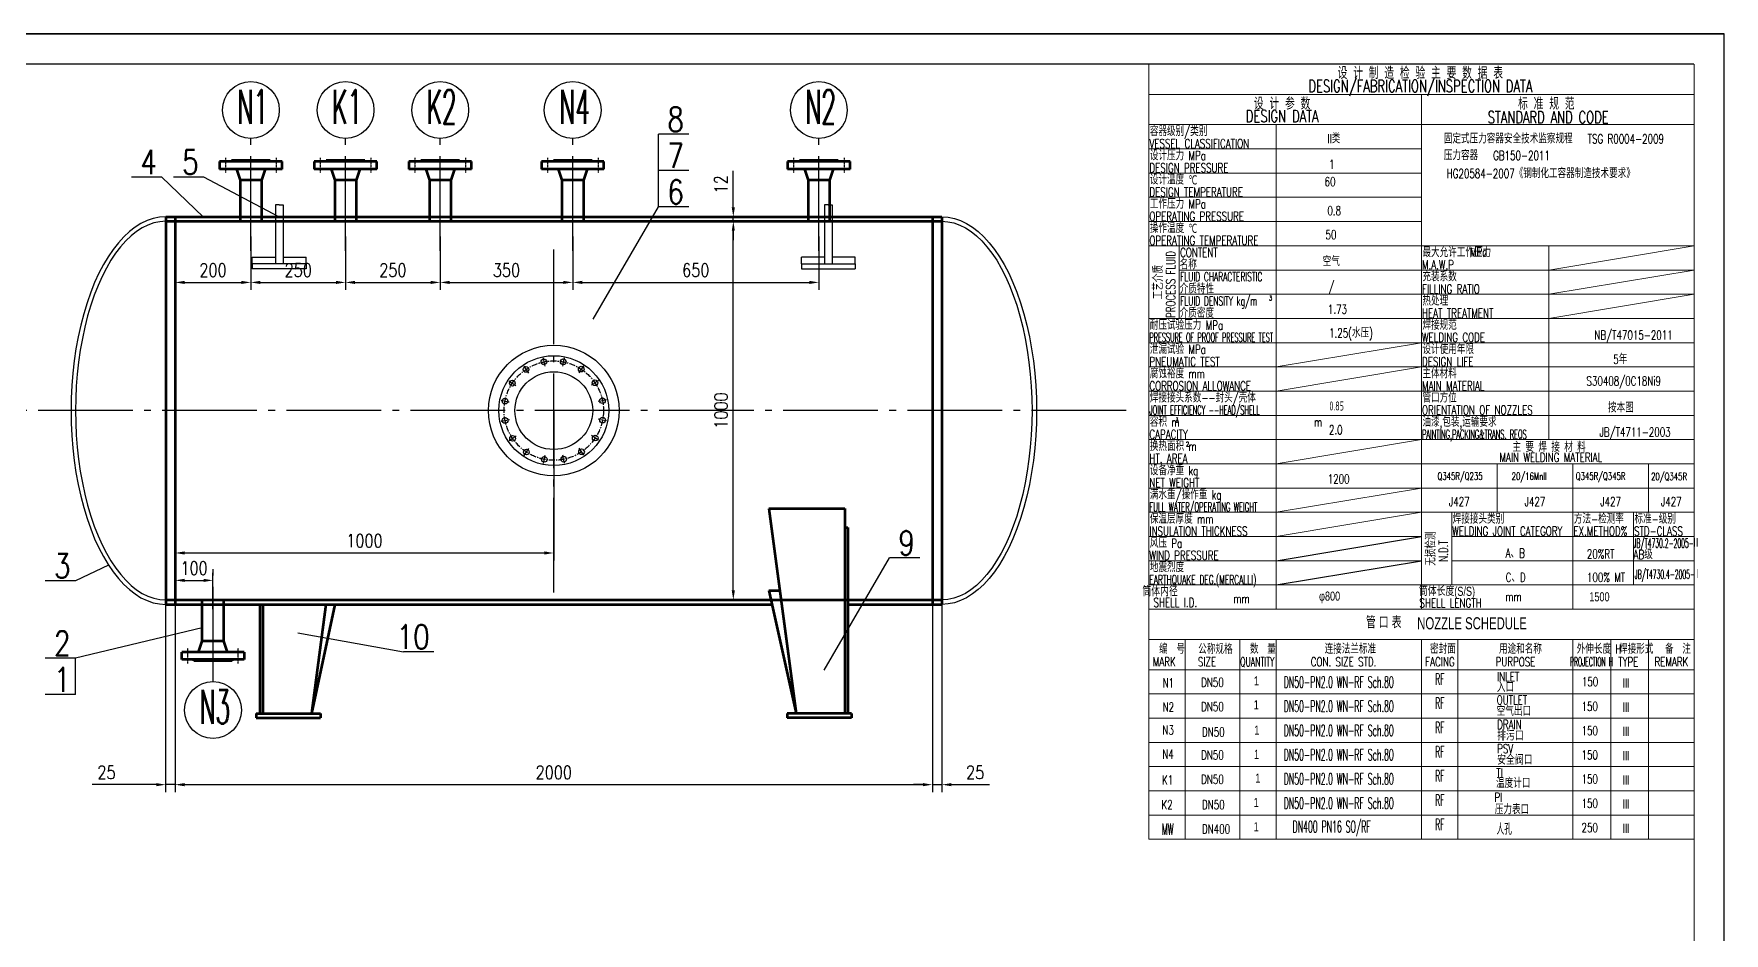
# Model space of a CAD drawing. Header units: millimetres. Extents: x 48629 to 55357, y 32268 to 37020.
# Drawn here: x 50893 to 55357, y 34644 to 37020 of the extents above; entities that cross this region are included whole.
import ezdxf
from ezdxf.enums import TextEntityAlignment as Align

# ---------------------------------------------------------------- set-up
doc = ezdxf.new("R2010")
doc.units = ezdxf.units.MM
for name, pattern in [('CENTER', [50.8, 31.75, -6.35, 6.35, -6.35]), ('ZXX-L', [3.28, 2.5, -0.3, 0.18, -0.3]), ('ZXX-S', [1.27, 0.75, -0.2, 0.12, -0.2])]:
    doc.linetypes.add(name, pattern=pattern)
for name, color, linetype in [('09图框与明细表层', 4, 'Continuous'), ('2细线层', 4, 'Continuous'), ('7标注层', 4, 'Continuous'), ('DATA', 4, 'Continuous'), ('中心线', 1, 'CENTER')]:
    doc.layers.add(name, color=color, linetype=linetype)
for name, color, linetype, lineweight in [('A 粗实线', 7, 'Continuous', 60), ('D 短中心线', 1, 'ZXX-S', 30), ('E 长中心线', 1, 'ZXX-L', 30), ('文字', 4, 'Continuous', 13), ('粗实线', 7, 'Continuous', 30)]:
    doc.layers.add(name, color=color, linetype=linetype, lineweight=lineweight)
doc.styles.add('JEREH', font='romans.shx', dxfattribs={"width": 0.7, "bigfont": 'hztxt.shx'})
doc.styles.add('JEREH1', font='isocp.shx', dxfattribs={"width": 0.75, "bigfont": 'hzfs.shx'})
doc.styles.add('PC_TEXTSTYLE', font='romans.shx', dxfattribs={"width": 0.75, "bigfont": 'hztxt.shx'})
doc.styles.add('TH_GBDIM', font='romans.shx', dxfattribs={"width": 0.8, "bigfont": 'gbcbig.shx'})
doc.styles.add('VCADHZ', font='vcadtxt3.shx', dxfattribs={"width": 0.75, "bigfont": 'vcadhz.shx'})
doc.styles.add('残雪', font='romans.shx', dxfattribs={"width": 0.5, "bigfont": 'hztxt.shx'})
doc.dimstyles.new('TH_GBDIM', dxfattribs={"dimscale": 10, "dimtxt": 3.5, "dimasz": 2.5, "dimexe": 2, "dimexo": 0, "dimgap": 1.5, "dimtad": 1, "dimdec": 0, "dimzin": 0, "dimdsep": 46, "dimtxsty": 'TH_GBDIM', "dimcen": 2.5, "dimclrd": 130, "dimclre": 130, "dimclrt": 3, "dimadec": 0, "dimazin": 0, "dimtfac": 0.714286, "dimtdec": 0, "dimtmove": 0, "dimatfit": 3, "dimfxl": 1, "dimtzin": 0, "dimlwd": -1, "dimlwe": -1, "dimarcsym": 0})

# ---------------------------------------------------------------- blocks, each defined once
blk = doc.blocks.new('A$C79CC4E99')
at = {"color": 0}
blk.add_line((-28.5, 0), (28.5, 0), dxfattribs=at)
at = {"layer": 'A 粗实线'}
for p, q in [((-28.5, -108.9), (-28.5, 0)), ((28.5, -108.9), (28.5, 0)), ((-38, -137.9), (-28.5, -108.9)), ((28.5, -108.9), (-28.5, -108.9)), ((38, -137.9), (28.5, -108.9)), ((-82.5, -157.9), (-82.5, -137.9)), ((82.5, -137.9), (-82.5, -137.9)), ((82.5, -157.9), (-82.5, -157.9)), ((-51, -160.9), (-51, -157.9)), ((51, -160.9), (-51, -160.9)), ((51, -157.9), (51, -160.9)), ((82.5, -137.9), (82.5, -157.9))]:
    blk.add_line(p, q, dxfattribs=at)
at = {"layer": 'D 短中心线'}
for p, q in [((-66.8, -167.9), (-66.8, -127.9)), ((66.8, -167.9), (66.8, -127.9))]:
    blk.add_line(p, q, dxfattribs=at)
blk = doc.blocks.new('A$C7FF11FD6')
at = {"layer": '中心线'}
for p, q in [((-56.6, 278.3), (-47.1, 231.7)), ((54.2, 278.8), (45.1, 232.1)), ((-158.8, 235.4), (-132.2, 196)), ((156.7, 236.8), (130.5, 197.2)), ((-236.8, 156.7), (-197.2, 130.5)), ((235.4, 158.8), (196, 132.2)), ((-278.8, 54.2), (-232.1, 45.1)), ((278.3, 56.6), (231.7, 47.1)), ((-278.3, -56.6), (-231.7, -47.1)), ((278.8, -54.2), (232.1, -45.1)), ((-235.4, -158.8), (-196, -132.2)), ((236.8, -156.7), (197.2, -130.5)), ((-156.7, -236.8), (-130.5, -197.2)), ((-54.2, -278.8), (-45.1, -232.1)), ((56.6, -278.3), (47.1, -231.7)), ((158.8, -235.4), (132.2, -196))]:
    blk.add_line(p, q, dxfattribs=at)
blk.add_circle((0, 0), 262.5, dxfattribs=at)
at = {"layer": '粗实线'}
for centre, radius in [((0, 0), 345.2), ((0, 0), 290), ((-52.3, 257.2), 15), ((50.1, 257.7), 15), ((0, 0), 205.5), ((-146.8, 217.6), 15), ((144.9, 218.9), 15), ((-218.9, 144.9), 15), ((217.6, 146.8), 15), ((-257.7, 50.1), 15), ((257.2, 52.3), 15), ((-257.2, -52.3), 15), ((257.7, -50.1), 15), ((-217.6, -146.8), 15), ((218.9, -144.9), 15), ((-144.9, -218.9), 15), ((-50.1, -257.7), 15), ((52.3, -257.2), 15), ((146.8, -217.6), 15)]:
    blk.add_circle(centre, radius, dxfattribs=at)
blk = doc.blocks.new('*D154')
at = {"color": 130, "transparency": 16777216}
for p, q in [((52689.6, 36524.4), (52760.2, 36524.4)), ((52740.2, 35549.4), (52740.2, 36499.4)), ((52689.6, 35524.4), (52760.2, 35524.4))]:
    blk.add_line(p, q, dxfattribs=at)
for points in [[(52736, 36499.4), (52744.3, 36499.4), (52740.2, 36524.4)], [(52736, 35549.4), (52744.3, 35549.4), (52740.2, 35524.4)]]:
    blk.add_solid(points, dxfattribs=at)
at = {"layer": 'Defpoints', "color": 0, "transparency": 16777216}
for p in [(52689.6, 36524.4), (52740.2, 36524.4), (52689.6, 35524.4)]:
    blk.add_point(p, dxfattribs=at)
at = {"color": 3, "transparency": 16777216, "insert": (52707.7, 36024.4), "char_height": 35, "attachment_point": 5, "rotation": 90, "style": 'TH_GBDIM'}
blk.add_mtext('1000', dxfattribs=at)
blk = doc.blocks.new('*D155')
at = {"color": 130, "transparency": 16777216}
for p, q in [((52740.2, 36561.4), (52740.2, 36657.7)), ((52740.2, 36524.4), (52720.2, 36524.4)), ((52740.2, 36536.4), (52760.2, 36536.4)), ((52740.2, 36524.4), (52740.2, 36536.4)), ((52740.2, 36499.4), (52740.2, 36474.4))]:
    blk.add_line(p, q, dxfattribs=at)
for points in [[(52736, 36561.4), (52744.3, 36561.4), (52740.2, 36536.4)], [(52736, 36499.4), (52744.3, 36499.4), (52740.2, 36524.4)]]:
    blk.add_solid(points, dxfattribs=at)
at = {"layer": 'Defpoints', "color": 0, "transparency": 16777216}
for p in [(52740.2, 36536.4), (52740.2, 36536.4), (52740.2, 36524.4)]:
    blk.add_point(p, dxfattribs=at)
at = {"color": 3, "transparency": 16777216, "insert": (52707.7, 36622.1), "char_height": 35, "attachment_point": 5, "rotation": 90, "style": 'TH_GBDIM'}
blk.add_mtext('12', dxfattribs=at)
blk = doc.blocks.new('*D156')
at = {"color": 130, "transparency": 16777216}
for p, q in [((51241, 35602.9), (51241, 35016.2)), ((51266, 35602.9), (51266, 35016.2)), ((51216, 35036.2), (51046.8, 35036.2)), ((51266, 35036.2), (51241, 35036.2)), ((51291, 35036.2), (51316, 35036.2))]:
    blk.add_line(p, q, dxfattribs=at)
for points in [[(51216, 35040.4), (51216, 35032), (51241, 35036.2)], [(51291, 35040.4), (51291, 35032), (51266, 35036.2)]]:
    blk.add_solid(points, dxfattribs=at)
at = {"layer": 'Defpoints', "color": 0, "transparency": 16777216}
for p in [(51241, 35602.9), (51266, 35602.9), (51266, 35036.2)]:
    blk.add_point(p, dxfattribs=at)
at = {"color": 3, "transparency": 16777216, "insert": (51084.5, 35068.7), "char_height": 35, "attachment_point": 5, "style": 'TH_GBDIM'}
blk.add_mtext('25', dxfattribs=at)
blk = doc.blocks.new('*D157')
at = {"color": 130, "transparency": 16777216}
for p, q in [((51266, 35618.5), (51266, 35016.2)), ((53266, 35618.5), (53266, 35016.2)), ((51291, 35036.2), (53241, 35036.2))]:
    blk.add_line(p, q, dxfattribs=at)
for points in [[(51291, 35040.4), (51291, 35032), (51266, 35036.2)], [(53241, 35040.4), (53241, 35032), (53266, 35036.2)]]:
    blk.add_solid(points, dxfattribs=at)
at = {"layer": 'Defpoints', "color": 0, "transparency": 16777216}
for p in [(51266, 35618.5), (53266, 35618.5), (53266, 35036.2)]:
    blk.add_point(p, dxfattribs=at)
at = {"color": 3, "transparency": 16777216, "insert": (52266, 35068.7), "char_height": 35, "attachment_point": 5, "style": 'TH_GBDIM'}
blk.add_mtext('2000', dxfattribs=at)
blk = doc.blocks.new('*D158')
at = {"color": 130, "transparency": 16777216}
for p, q in [((53266, 35618.5), (53266, 35016.2)), ((53291.1, 35618.5), (53291.1, 35016.2)), ((53241, 35036.2), (53216, 35036.2)), ((53266, 35036.2), (53291.1, 35036.2)), ((53316.1, 35036.2), (53416.4, 35036.2))]:
    blk.add_line(p, q, dxfattribs=at)
for points in [[(53241, 35040.4), (53241, 35032), (53266, 35036.2)], [(53316.1, 35040.4), (53316.1, 35032), (53291.1, 35036.2)]]:
    blk.add_solid(points, dxfattribs=at)
at = {"layer": 'Defpoints', "color": 0, "transparency": 16777216}
for p in [(53266, 35618.5), (53291.1, 35618.5), (53291.1, 35036.2)]:
    blk.add_point(p, dxfattribs=at)
at = {"color": 3, "transparency": 16777216, "insert": (53378.7, 35068.7), "char_height": 35, "attachment_point": 5, "style": 'TH_GBDIM'}
blk.add_mtext('25', dxfattribs=at)
blk = doc.blocks.new('*D159')
at = {"color": 130, "transparency": 16777216}
for p, q in [((52266, 36024.4), (52266, 35628.2)), ((51266, 35749.1), (51266, 35628.2)), ((51291, 35648.2), (52241, 35648.2))]:
    blk.add_line(p, q, dxfattribs=at)
for points in [[(51291, 35652.4), (51291, 35644.1), (51266, 35648.2)], [(52241, 35652.4), (52241, 35644.1), (52266, 35648.2)]]:
    blk.add_solid(points, dxfattribs=at)
at = {"layer": 'Defpoints', "color": 0, "transparency": 16777216}
for p in [(52266, 36024.4), (51266, 35749.1), (52266, 35648.2)]:
    blk.add_point(p, dxfattribs=at)
at = {"color": 3, "transparency": 16777216, "insert": (51766, 35680.7), "char_height": 35, "attachment_point": 5, "style": 'TH_GBDIM'}
blk.add_mtext('1000', dxfattribs=at)
blk = doc.blocks.new('*D160')
at = {"color": 130, "transparency": 16777216}
for p, q in [((51266, 36459.6), (51266, 36343)), ((51466, 36470.7), (51466, 36343)), ((51291, 36363), (51441, 36363))]:
    blk.add_line(p, q, dxfattribs=at)
for points in [[(51291, 36367.2), (51291, 36358.9), (51266, 36363)], [(51441, 36367.2), (51441, 36358.9), (51466, 36363)]]:
    blk.add_solid(points, dxfattribs=at)
at = {"layer": 'Defpoints', "color": 0, "transparency": 16777216}
for p in [(51266, 36459.6), (51466, 36470.7), (51466, 36363)]:
    blk.add_point(p, dxfattribs=at)
at = {"color": 3, "transparency": 16777216, "insert": (51366, 36395.5), "char_height": 35, "attachment_point": 5, "style": 'TH_GBDIM'}
blk.add_mtext('200', dxfattribs=at)
blk = doc.blocks.new('*D161')
at = {"color": 130, "transparency": 16777216}
for p, q in [((51466, 36484.7), (51466, 36343)), ((51716, 36484.7), (51716, 36343)), ((51491, 36363), (51691, 36363))]:
    blk.add_line(p, q, dxfattribs=at)
for points in [[(51491, 36367.2), (51491, 36358.9), (51466, 36363)], [(51691, 36367.2), (51691, 36358.9), (51716, 36363)]]:
    blk.add_solid(points, dxfattribs=at)
at = {"layer": 'Defpoints', "color": 0, "transparency": 16777216}
for p in [(51466, 36484.7), (51716, 36484.7), (51716, 36363)]:
    blk.add_point(p, dxfattribs=at)
at = {"color": 3, "transparency": 16777216, "insert": (51591, 36395.5), "char_height": 35, "attachment_point": 5, "style": 'TH_GBDIM'}
blk.add_mtext('250', dxfattribs=at)
blk = doc.blocks.new('*D162')
at = {"color": 130, "transparency": 16777216}
for p, q in [((51716, 36484.7), (51716, 36343)), ((51966, 36484.7), (51966, 36343)), ((51741, 36363), (51941, 36363))]:
    blk.add_line(p, q, dxfattribs=at)
for points in [[(51741, 36367.2), (51741, 36358.9), (51716, 36363)], [(51941, 36367.2), (51941, 36358.9), (51966, 36363)]]:
    blk.add_solid(points, dxfattribs=at)
at = {"layer": 'Defpoints', "color": 0, "transparency": 16777216}
for p in [(51716, 36484.7), (51966, 36484.7), (51966, 36363)]:
    blk.add_point(p, dxfattribs=at)
at = {"color": 3, "transparency": 16777216, "insert": (51841, 36395.5), "char_height": 35, "attachment_point": 5, "style": 'TH_GBDIM'}
blk.add_mtext('250', dxfattribs=at)
blk = doc.blocks.new('*D163')
at = {"color": 130, "transparency": 16777216}
for p, q in [((51966, 36484.7), (51966, 36343)), ((52316, 36484.7), (52316, 36343)), ((51991, 36363), (52291, 36363))]:
    blk.add_line(p, q, dxfattribs=at)
for points in [[(51991, 36367.2), (51991, 36358.9), (51966, 36363)], [(52291, 36367.2), (52291, 36358.9), (52316, 36363)]]:
    blk.add_solid(points, dxfattribs=at)
at = {"layer": 'Defpoints', "color": 0, "transparency": 16777216}
for p in [(51966, 36484.7), (52316, 36484.7), (52316, 36363)]:
    blk.add_point(p, dxfattribs=at)
at = {"color": 3, "transparency": 16777216, "insert": (52141, 36395.5), "char_height": 35, "attachment_point": 5, "style": 'TH_GBDIM'}
blk.add_mtext('350', dxfattribs=at)
blk = doc.blocks.new('*D164')
at = {"color": 130, "transparency": 16777216}
for p, q in [((52316, 36484.7), (52316, 36343)), ((52966, 36484.7), (52966, 36343)), ((52341, 36363), (52941, 36363))]:
    blk.add_line(p, q, dxfattribs=at)
for points in [[(52341, 36367.2), (52341, 36358.9), (52316, 36363)], [(52941, 36367.2), (52941, 36358.9), (52966, 36363)]]:
    blk.add_solid(points, dxfattribs=at)
at = {"layer": 'Defpoints', "color": 0, "transparency": 16777216}
for p in [(52316, 36484.7), (52966, 36484.7), (52966, 36363)]:
    blk.add_point(p, dxfattribs=at)
at = {"color": 3, "transparency": 16777216, "insert": (52641, 36395.5), "char_height": 35, "attachment_point": 5, "style": 'TH_GBDIM'}
blk.add_mtext('650', dxfattribs=at)
blk = doc.blocks.new('*D165')
at = {"color": 130, "transparency": 16777216}
for p, q in [((51266, 35536.3), (51266, 35595.9)), ((51366, 35500), (51366, 35595.9)), ((51291, 35575.9), (51341, 35575.9))]:
    blk.add_line(p, q, dxfattribs=at)
for points in [[(51291, 35580), (51291, 35571.7), (51266, 35575.9)], [(51341, 35580), (51341, 35571.7), (51366, 35575.9)]]:
    blk.add_solid(points, dxfattribs=at)
at = {"layer": 'Defpoints', "color": 0, "transparency": 16777216}
for p in [(51266, 35536.3), (51366, 35575.9), (51366, 35500)]:
    blk.add_point(p, dxfattribs=at)
at = {"color": 3, "transparency": 16777216, "insert": (51316, 35608.4), "char_height": 35, "attachment_point": 5, "style": 'TH_GBDIM'}
blk.add_mtext('100', dxfattribs=at)

msp = doc.modelspace()

# ---------------------------------------------------------------- linework, layer by layer
for p, q in [((51541.04398, 36568.15597), (51531.04398, 36568.15597)), ((51531.04398, 36568.15597), (51531.04398, 36412.15597)), ((51541.04398, 36568.15597), (51551.04398, 36568.15597)), ((51551.04398, 36568.15597), (51551.04398, 36412.15597)), ((52991.04398, 36568.15597), (52981.04398, 36568.15597)), ((52981.04398, 36568.15597), (52981.04398, 36412.15597)), ((52991.04398, 36568.15597), (53001.04398, 36568.15597)), ((53001.04398, 36568.15597), (53001.04398, 36412.15597)), ((51469.86585, 36412.15597), (51469.86585, 36430.05644)), ((51469.86585, 36430.05644), (51531.04398, 36430.05644)), ((51551.04398, 36430.05644), (51612.22211, 36430.05644)), ((51612.22211, 36412.15597), (51612.22211, 36430.05644)), ((52981.04398, 36430.05644), (52919.86585, 36430.05644)), ((52919.86585, 36412.15597), (52919.86585, 36430.05644)), ((53062.22211, 36430.05644), (53001.04398, 36430.05644)), ((53062.22211, 36412.15597), (53062.22211, 36430.05644)), ((51612.22211, 36412.15597), (51469.86585, 36412.15597)), ((51469.86585, 36412.15597), (51469.86585, 36398.96714)), ((51612.22211, 36398.96714), (51469.86585, 36398.96714)), ((51612.22211, 36412.15597), (51612.22211, 36398.96714)), ((52919.86585, 36412.15597), (53062.22211, 36412.15597)), ((52919.86585, 36412.15597), (52919.86585, 36398.96714)), ((52919.86585, 36398.96714), (53062.22211, 36398.96714)), ((53062.22211, 36412.15597), (53062.22211, 36398.96714))]:
    msp.add_line(p, q)
at = {"color": 4}
for p, q in [((54173.58483, 35627.79709), (54557.58508, 35691.79709)), ((54173.58483, 35563.79708), (54557.58508, 35627.79709))]:
    msp.add_line(p, q, dxfattribs=at)
at = {"color": 0}
for centre in [(51466.04401, 36818.3743), (51716.04401, 36818.3743), (51966.04401, 36818.3743), (52316.04401, 36818.3743), (52966.04401, 36818.3743), (51366.04401, 35233.38347)]:
    msp.add_circle(centre, 75, dxfattribs=at)
for major_axis, ratio, start_param, end_param in [((0, 511.9944), 0.4882865921, 0, 3.1415926536), ((-0.0014, 499.9944), 0.4760053327, 6.2831794233, 9.4255237155)]:
    msp.add_ellipse((51241.04398, 36024.41203), major_axis=major_axis, ratio=ratio, start_param=start_param, end_param=end_param, dxfattribs=at)
at = {"color": 0, "extrusion": (0, 0, -1)}
for major_axis, ratio, start_param, end_param in [((0.0014, 499.9944), 0.4760053327, 6.2831794233, 9.4255237155), ((0, 511.9944), 0.4882865921, 0, 3.1415926536)]:
    msp.add_ellipse((53291.04398, 36024.41203), major_axis=major_axis, ratio=ratio, start_param=start_param, end_param=end_param, dxfattribs=at)
at = {"layer": '09图框与明细表层'}
for p, q in [((48629.11524, 37019.79721), (55357.11524, 37019.79721)), ((55357.11524, 37019.79721), (48629.11524, 37019.79721)), ((55357.11524, 32267.79721), (55357.11524, 37019.79721))]:
    msp.add_line(p, q, dxfattribs=at)
at = {"layer": '09图框与明细表层', "color": 7}
msp.add_line((55277.11524, 36939.79721), (48829.11524, 36939.79721), dxfattribs=at)
at = {"layer": '7标注层'}
for p, q in [((52543.01399, 36658.35809), (52543.01399, 36754.35809)), ((52623.01399, 36754.35809), (52543.01399, 36754.35809)), ((52543.01399, 36562.35809), (52543.01399, 36658.35809)), ((52623.01399, 36658.35809), (52543.01399, 36658.35809)), ((51231.12839, 36641.38896), (51151.12839, 36641.38896)), ((51339.80777, 36536.4067), (51231.12839, 36641.38896)), ((51341.52441, 36641.38896), (51261.52441, 36641.38896)), ((51539.98628, 36536.4067), (51341.52441, 36641.38896)), ((52369.80638, 36265.53361), (52543.01399, 36562.35809)), ((52623.01399, 36562.35809), (52543.01399, 36562.35809)), ((52979.78827, 35338.30704), (53152.99587, 35635.13152)), ((53232.99587, 35635.13152), (53152.99587, 35635.13152)), ((51090.06297, 35616.33106), (51003.005, 35574.75235)), ((51003.005, 35574.75235), (50923.005, 35574.75235)), ((51337.54401, 35450.37562), (51003.005, 35370.29154)), ((51590.321, 35437.29524), (51869.4523, 35387.06185)), ((51003.005, 35370.29154), (50923.005, 35370.29154)), ((51003.005, 35274.29154), (51003.005, 35370.29154)), ((51949.4523, 35387.06185), (51869.4523, 35387.06185)), ((51003.005, 35274.29154), (50923.005, 35274.29154))]:
    msp.add_line(p, q, dxfattribs=at)
at = {"layer": 'A 粗实线'}
for p, q in [((51241.04398, 36536.40643), (53291.04398, 36536.41217)), ((51241.04398, 36536.41203), (51241.04398, 35512.41203)), ((51241.04398, 36536.41203), (51241.04398, 35512.41203)), ((51241.04398, 36524.40643), (53291.04398, 36524.41217)), ((51266.04398, 36536.4121), (51266.04398, 35512.4121)), ((51266.04398, 36536.4121), (51266.04398, 35512.4121)), ((53266.04398, 36536.4121), (53266.04398, 35512.4121)), ((53291.07166, 36536.40642), (53291.07166, 35512.40642)), ((52834.42358, 35765.4121), (52906.22088, 35224.4121)), ((52834.42358, 35765.4121), (53034.42358, 35765.4121)), ((53034.42358, 35765.4121), (53034.42358, 35224.4121)), ((53034.42358, 35715.4121), (53042.42358, 35715.4121)), ((53042.42358, 35715.4121), (53042.42358, 35224.4121)), ((52834.42358, 35549.51437), (52906.22088, 35224.4121)), ((52834.42358, 35549.51437), (52862.81829, 35549.51437)), ((51241.04398, 35524.41777), (53291.04398, 35524.41203)), ((51241.04398, 35512.4121), (52844.07009, 35512.4121)), ((51489.66438, 35512.4121), (51489.66438, 35224.4121)), ((51497.66438, 35512.4121), (51497.66438, 35224.4121)), ((51664.39, 35512.4121), (51626.51245, 35224.4121)), ((51688.10459, 35512.4121), (51626.51245, 35224.4121)), ((53042.42358, 35512.4121), (53291.04398, 35512.4121)), ((51479.66438, 35224.4121), (51649.66438, 35224.4121)), ((51479.66438, 35224.4121), (51479.66438, 35212.4121)), ((51649.66438, 35224.4121), (51649.66438, 35212.4121)), ((53052.42358, 35224.4121), (52882.42358, 35224.4121)), ((52882.42358, 35224.4121), (52882.42358, 35212.4121)), ((53052.42358, 35224.4121), (53052.42358, 35212.4121)), ((51479.66438, 35212.4121), (51649.66438, 35212.4121)), ((53052.42358, 35212.4121), (52882.42358, 35212.4121))]:
    msp.add_line(p, q, dxfattribs=at)
at = {"layer": 'E 长中心线', "ltscale": 100}
for p, q in [((51466.04401, 36446.22936), (51466.04401, 36743.3743)), ((51716.04401, 36446.22936), (51716.04401, 36743.3743)), ((51966.04401, 36446.22936), (51966.04401, 36743.3743)), ((52316.04401, 36446.22936), (52316.04401, 36743.3743)), ((52966.04401, 36446.22936), (52966.04401, 36743.3743)), ((52266.04398, 35544.15014), (52266.04398, 36471.15902)), ((53777.98033, 36024.41203), (50779.82464, 36024.41203)), ((51366.04401, 35308.38347), (51366.04401, 35605.5284))]:
    msp.add_line(p, q, dxfattribs=at)
at = {"layer": '文字'}
for p, q in [((53837.58421, 35542.69721), (53837.58461, 36939.7972)), ((53837.58421, 35542.69721), (53837.58461, 36939.7972)), ((53837.58531, 35019.79703), (53837.58461, 36939.7972)), ((53837.58536, 34891.79702), (53837.58461, 36939.7972)), ((55277.58538, 32347.79721), (55277.58538, 36939.79721)), ((55277.58554, 36859.7972), (53837.58459, 36859.7972)), ((54557.58508, 35563.79708), (54557.58508, 36859.7972)), ((54557.58508, 35499.79707), (54557.58508, 36859.7972)), ((55277.58554, 36779.79719), (53837.58459, 36779.79719)), ((55277.58554, 36779.79719), (53837.58459, 36779.79719)), ((54173.58483, 35563.79708), (54173.58483, 36779.79719)), ((54173.58483, 35499.79707), (54173.58483, 36779.79719)), ((54557.58508, 36715.79718), (53837.58459, 36715.79718)), ((54557.58508, 36715.79718), (53837.58459, 36715.79718)), ((54557.58508, 36651.79718), (53837.58459, 36651.79718)), ((54557.58508, 36651.79718), (53837.58459, 36651.79718)), ((54557.58508, 36587.79717), (53837.58459, 36587.79717)), ((54557.58508, 36587.79717), (53837.58459, 36587.79717)), ((54557.58508, 36523.79717), (53837.58459, 36523.79717)), ((54557.58508, 36523.79717), (53837.58459, 36523.79717)), ((55277.58554, 36459.79716), (53837.58479, 36459.79716)), ((55277.58554, 36459.79716), (53837.58479, 36459.79716)), ((53917.58462, 36267.79714), (53917.58462, 36459.79716)), ((53917.58462, 36267.79714), (53917.58462, 36459.79716)), ((54893.58511, 35947.79711), (54893.58511, 36459.79716)), ((54893.58511, 36395.79715), (55277.58554, 36459.79716)), ((54893.58511, 35947.79711), (54893.58511, 36459.79716)), ((54893.58511, 36395.79715), (55277.58554, 36459.79716)), ((55277.58554, 36395.79715), (53917.58462, 36395.79715)), ((55277.58554, 36395.79715), (53917.58462, 36395.79715)), ((54893.58511, 36331.79715), (55277.58554, 36395.79715)), ((54893.58511, 36331.79715), (55277.58554, 36395.79715)), ((55277.58554, 36331.79715), (53917.58462, 36331.79715)), ((55277.58554, 36331.79715), (53917.58462, 36331.79715)), ((54893.58511, 36267.79714), (55277.58554, 36331.79715)), ((54893.58511, 36267.79714), (55277.58554, 36331.79715)), ((55277.58554, 36267.79714), (53837.58459, 36267.79714)), ((55277.58554, 36267.79714), (53837.58459, 36267.79714)), ((55277.58554, 36203.79714), (53837.58459, 36203.79714)), ((55277.58554, 36203.79714), (53837.58459, 36203.79714)), ((54173.58483, 36139.79713), (54557.58508, 36203.79714)), ((54173.58483, 36139.79713), (54557.58508, 36203.79714)), ((55277.58554, 36139.79713), (53837.58459, 36139.79713)), ((55277.58554, 36139.79713), (53837.58459, 36139.79713)), ((54173.58482, 36075.79713), (54557.58507, 36139.79713)), ((54173.58482, 36075.79713), (54557.58507, 36139.79713)), ((55277.58554, 36075.79713), (53837.58459, 36075.79713)), ((55277.58554, 36075.79713), (53837.58459, 36075.79713)), ((55277.58554, 36011.79712), (53837.58459, 36011.79712)), ((55277.58554, 36011.79712), (53837.58459, 36011.79712)), ((55277.58554, 35947.79711), (53837.58459, 35947.79711)), ((55277.58554, 35947.79711), (53837.58459, 35947.79711)), ((54173.58483, 35883.79711), (54557.58508, 35947.79711)), ((54173.58483, 35883.79711), (54557.58508, 35947.79711)), ((55277.58554, 35883.79711), (53837.58459, 35883.79711)), ((54757.58509, 35883.79711), (54757.58509, 35755.7971)), ((54957.58511, 35883.79711), (54957.58511, 35755.7971)), ((55157.58513, 35883.79711), (55157.58513, 35755.7971)), ((55277.58554, 35819.7971), (53837.58459, 35819.7971)), ((54173.58483, 35755.7971), (54557.58508, 35819.7971)), ((55277.58554, 35755.7971), (53837.58459, 35755.7971)), ((54173.58483, 35691.79709), (54557.58508, 35755.7971)), ((54637.58491, 35563.79708), (54637.58491, 35755.7971)), ((54957.58494, 35499.79707), (54957.58494, 35755.7971)), ((55117.58495, 35563.79708), (55117.58495, 35755.7971)), ((54557.58508, 35691.79709), (53837.58459, 35691.79709)), ((55277.58554, 35691.79709), (54637.58491, 35691.79709)), ((54557.58508, 35627.79709), (53837.58459, 35627.79709)), ((55277.58554, 35627.79709), (54637.58491, 35627.79709)), ((55277.58554, 35563.79708), (53837.58459, 35563.79708)), ((55277.58554, 35563.79708), (53837.58459, 35563.79708)), ((55277.58554, 35563.79708), (53837.58459, 35563.79708)), ((54557.58567, 35563.79708), (53837.58518, 35563.79708)), ((55272.26918, 35499.79707), (53837.58514, 35499.79707)), ((55277.58613, 35499.79707), (53837.58518, 35499.79707)), ((55277.58613, 35499.79707), (53837.58518, 35499.79707)), ((55277.58613, 35499.79707), (53837.58518, 35499.79707)), ((55274.92766, 35499.79707), (53837.58578, 35499.79707)), ((55277.58554, 35419.79707), (53837.58518, 35419.79707)), ((55277.58554, 35419.79707), (53837.58518, 35419.79707)), ((53933.58519, 34891.79702), (53933.58519, 35419.79707)), ((54077.58482, 34891.79702), (54077.58482, 35419.79707)), ((54173.58483, 34891.79702), (54173.58483, 35419.79707)), ((54557.58536, 34891.79702), (54557.58536, 35419.79707)), ((54653.58537, 34891.79702), (54653.58537, 35419.79707)), ((54957.5854, 34891.79702), (54957.5854, 35419.79707)), ((55057.58541, 34891.79702), (55057.58541, 35419.79707)), ((55157.57122, 34891.79702), (55157.57122, 35419.79707)), ((55277.58531, 35339.79706), (53837.58518, 35339.79706)), ((55277.58531, 35275.79705), (53837.58518, 35275.79705)), ((55277.58531, 35211.79705), (53837.58518, 35211.79705)), ((55277.58531, 35147.79704), (53837.58518, 35147.79704)), ((55277.58531, 35083.79704), (53837.58518, 35083.79704)), ((55277.58531, 35019.79703), (53837.58518, 35019.79703)), ((55277.58538, 35019.79703), (53837.58525, 35019.79703)), ((55277.58531, 34955.79703), (53837.58518, 34955.79703)), ((55277.58538, 34955.79703), (53837.58525, 34955.79703)), ((55277.58538, 34891.79702), (53837.58525, 34891.79702))]:
    msp.add_line(p, q, dxfattribs=at)

# ---------------------------------------------------------------- block references
at = {"color": 0, "xscale": -1, "rotation": 180}
for p in [(51466.04401, 36524.40678), (51716.04401, 36524.40678), (51966.04401, 36524.40678), (52316.04401, 36524.40678), (52966.04401, 36524.40678)]:
    msp.add_blockref('A$C79CC4E99', p, dxfattribs=at)
at = {"color": 0, "xscale": 0.5, "yscale": 0.5, "zscale": 0.5}
msp.add_blockref('A$C7FF11FD6', (52266.04398, 36024.41203), dxfattribs=at)
at = {"color": 0}
msp.add_blockref('A$C79CC4E99', (51366.04401, 35524.41742), dxfattribs=at)

# ---------------------------------------------------------------- texts
at = {"layer": '2细线层', "ltscale": 80, "style": '残雪', "width": 0.5}
for s, height, p in [('N1', 90, (51430.21424, 36781.96488)), ('K1', 90, (51680.21424, 36781.96488)), ('K2', 90, (51930.21424, 36781.96488)), ('N4', 90, (52280.21424, 36781.96488)), ('N2', 90, (52930.21424, 36781.96488)), (' DN50-PN2.0 WN-RF Sch.80', 30, (54183.61462, 35292.2814)), ('RF', 30, (54593.43812, 35300.25231)), ('N3', 90, (51330.21424, 35196.97404)), (' DN50-PN2.0 WN-RF Sch.80', 30, (54183.61462, 35228.2814)), ('RF', 30, (54593.43812, 35236.2523)), (' DN50-PN2.0 WN-RF Sch.80', 30, (54183.61462, 35164.28139)), ('RF', 30, (54593.43812, 35172.2523)), ('RF', 30, (54593.43812, 35108.25229)), (' DN50-PN2.0 WN-RF Sch.80', 30, (54183.61462, 35100.28139)), (' DN50-PN2.0 WN-RF Sch.80', 30, (54183.61462, 35036.28138)), ('RF', 30, (54593.43812, 35044.25229)), (' DN50-PN2.0 WN-RF Sch.80', 30, (54183.61462, 34972.28138)), ('RF', 30, (54593.43812, 34980.25228)), ('RF', 30, (54593.43812, 34916.25228)), ('人孔', 30, (54755.79471, 34904.0303))]:
    msp.add_text(s, height=height, dxfattribs=at).set_placement(p)
for s, p in [('MW', (53887.52163, 34918.43594)), ('DN400 PN16 SO/RF', (54320.45461, 34923.06461))]:
    msp.add_text(s, height=30, dxfattribs=at).set_placement(p, align=Align.MIDDLE)
at = {"layer": '7标注层', "style": 'PC_TEXTSTYLE', "width": 0.8}
for s, p in [('8', (52565.97017, 36761.894)), ('4', (51174.08458, 36648.92487)), ('5', (51284.4806, 36648.92487)), ('7', (52565.97017, 36665.894)), ('6', (52565.97017, 36569.894)), ('9', (53175.95206, 35642.66743)), ('3', (50945.96119, 35582.28826)), ('10', (51850.73496, 35394.59777)), ('2', (50945.96119, 35377.82745)), ('1', (50945.96119, 35281.82745))]:
    msp.add_text(s, height=64, dxfattribs=at).set_placement(p)
at = {"layer": 'DATA', "style": 'VCADHZ', "width": 0.75}
for s, height, p in [('筒体内径', 24.000475, (53867.44292, 35548.65288)), ('φ800', 24.000483, (54315.0157, 35530.8772)), ('筒体长度(S/S)', 24.000475, (54624.98266, 35546.24261)), ('1500', 24.000475, (55027.66268, 35532.55351))]:
    msp.add_text(s, height=height, dxfattribs=at).set_placement(p, align=Align.MIDDLE)
for s, height, p in [(' 1', 24.000475, (54108.36195, 35298.28945)), (' 1', 24.000475, (54107.98259, 35235.37507)), (' 1', 24.000475, (54109.19228, 35168.29478)), ('排污口', 24.000483, (54757.44557, 35152.99189)), (' 1', 24.000475, (54108.54795, 35104.29352)), ('安全阀口', 24.000483, (54757.44557, 35088.99189)), ('1', 24.00047, (54118.85734, 35041.39451)), (' 1', 24.000475, (54107.64833, 34977.02818)), (' 1', 24.000475, (54107.64833, 34913.02817))]:
    msp.add_text(s, height=height, dxfattribs=at).set_placement(p)
at = {"layer": '文字'}
for s, height, style, width, p in [('设 计 制 造 检 验 主 要 数 据 表', 32.0000028, 'JEREH', 0.7, (54554.65056, 36900.42703)), ('DESIGN/FABRICATION/INSPECTION DATA', 32.0000028, 'JEREH', 0.7, (54554.65056, 36865.79313)), ('设 计 参 数', 32.000003, 'JEREH', 0.7, (54189.5671, 36819.46659)), ('设 计 参 数', 32.000003, 'JEREH', 0.7, (54189.5671, 36819.46659)), ('标 准 规 范', 32.000003, 'JEREH', 0.7, (54887.36052, 36819.25442)), ('标 准 规 范', 32.000003, 'JEREH', 0.7, (54887.36052, 36819.25442)), ('DESIGN DATA', 32.0000028, 'JEREH', 0.7, (54189.5671, 36786.39977)), ('DESIGN DATA', 32.0000028, 'JEREH', 0.7, (54189.5671, 36786.39977)), ('STANDARD AND CODE', 32.0000028, 'JEREH', 0.7, (54892.21723, 36783.31419)), ('STANDARD AND CODE', 32.0000028, 'JEREH', 0.7, (54892.21723, 36783.31419)), ('主 要 焊 接 材 料', 24.0000021, 'JEREH', 0.7, (54894.79131, 35915.60781)), ('主 要 焊 接 材 料', 24.0000021, 'JEREH', 0.7, (54894.79131, 35915.60781)), ('MAIN WELDING MATERIAL', 24.0000021, 'JEREH', 0.7, (54899.31234, 35888.91903)), ('MAIN WELDING MATERIAL', 24.0000021, 'JEREH', 0.7, (54899.31234, 35888.91903)), ('J427', 24.000002, 'JEREH', 0.7, (54657.28368, 35771.89633)), ('J427', 24.000002, 'JEREH', 0.7, (54857.28352, 35771.89633)), ('J427', 24.000002, 'JEREH', 0.7, (55057.28355, 35771.89633)), ('J427', 24.000002, 'JEREH', 0.7, (55217.28338, 35771.89633)), ('NOZZLE SCHEDULE', 32.0000028, 'VCADHZ', 0.7, (54691.16574, 35446.50736)), ('MARK', 24.000002, 'JEREH', 0.7, (53878.42617, 35348.8254)), ('SIZE', 24.000002, 'JEREH', 0.7, (53991.14873, 35348.8254)), ('QUANTITY ', 24.000002, 'JEREH', 0.62, (54129.13653, 35348.65233)), ('CON. SIZE STD.', 24.0000021, 'JEREH', 0.7, (54351.84649, 35348.8254)), ('FACING', 24.000002, 'JEREH', 0.7, (54606.42409, 35348.8254)), ('PURPOSE', 24.000002, 'JEREH', 0.7, (54805.93019, 35348.8254)), ('PROJECTION H', 24.0000021, 'JEREH', 0.4, (55006.56651, 35348.8254)), ('TYPE', 24.000002, 'JEREH', 0.7, (55103.87744, 35348.73946)), ('REMARK', 24.000002, 'JEREH', 0.7, (55217.68002, 35348.8254))]:
    msp.add_text(s, height=height, dxfattribs=dict(at, style=style, width=width)).set_placement(p, align=Align.CENTER)
for s, height, style, width, p in [('VESSEL CLASSIFICATION', 24.0000021, 'JEREH', 0.7, (53839.06455, 36717.79718)), ('VESSEL CLASSIFICATION', 24.0000021, 'JEREH', 0.7, (53839.06455, 36717.79718)), ('容器级别/类别             ', 24.0000021, 'JEREH', 0.7, (53840.18455, 36749.96409)), ('容器级别/类别             ', 24.0000021, 'JEREH', 0.7, (53840.18455, 36749.96409)), ('II类', 24.000002, 'JEREH', 0.7, (54309.17808, 36730.8729)), ('  固定式压力容器安全技术监察规程   TSG R0004-2009', 24.0000021, 'JEREH', 0.7, (54593.66687, 36730.31482)), ('  固定式压力容器安全技术监察规程   TSG R0004-2009', 24.0000021, 'JEREH', 0.7, (54593.66687, 36730.31482)), ('设计压力 MPa', 24.000002, 'JEREH', 0.7, (53840.18455, 36685.96408)), ('  压力容器   GB150-2011', 24.0000021, 'JEREH', 0.7, (54593.66687, 36686.31481)), ('  压力容器   GB150-2011', 24.0000021, 'JEREH', 0.7, (54593.66687, 36686.31481)), ('DESIGN PRESSURE', 24.0000021, 'JEREH', 0.7, (53839.06455, 36653.79718)), ('DESIGN PRESSURE', 24.0000021, 'JEREH', 0.7, (53839.06455, 36653.79718)), ('HG20584-2007《钢制化工容器制造技术要求》', 24.0000021, 'JEREH', 0.7, (54624.39706, 36638.76346)), ('设计温度 ℃', 24.000002, 'JEREH', 0.7, (53840.18457, 36621.96408)), ('DESIGN TEMPERATURE', 24.0000021, 'JEREH', 0.7, (53839.06457, 36589.79717)), ('DESIGN TEMPERATURE', 24.0000021, 'JEREH', 0.7, (53839.06457, 36589.79717)), ('工作压力 MPa', 24.000002, 'JEREH', 0.7, (53840.1846, 36557.96407)), ('操作温度 ℃', 24.000002, 'JEREH', 0.7, (53840.18444, 36493.96407)), ('OPERATING PRESSURE', 24.0000021, 'JEREH', 0.7, (53839.0646, 36525.79717)), ('OPERATING PRESSURE', 24.0000021, 'JEREH', 0.7, (53839.0646, 36525.79717)), ('OPERATING TEMPERATURE', 24.0000021, 'JEREH', 0.7, (53839.06444, 36461.79716)), ('OPERATING TEMPERATURE', 24.0000021, 'JEREH', 0.7, (53839.06444, 36461.79716)), ('CONTENT', 24.000002, 'JEREH', 0.7, (53920.1843, 36429.96406)), ('CONTENT', 24.000002, 'JEREH', 0.7, (53920.1843, 36429.96406)), ('最大允许工作压力', 24.000002, 'JEREH', 0.7, (54560.18487, 36429.96406)), ('最大允许工作压力', 24.000002, 'JEREH', 0.7, (54560.18487, 36429.96406)), ('MPa', 24.000002, 'JEREH', 0.7, (54685.70019, 36431.25727)), ('名称', 24.000002, 'JEREH', 0.7, (53919.0643, 36397.79715)), ('名称', 24.000002, 'JEREH', 0.7, (53919.0643, 36397.79715)), ('FLUID CHARACTERISTIC', 24.0000021, 'JEREH', 0.6, (53920.1843, 36365.96406)), ('充装系数', 24.000002, 'JEREH', 0.7, (54560.18478, 36365.96406)), ('充装系数', 24.000002, 'JEREH', 0.7, (54560.18478, 36365.96406)), ('M.A.W.P', 24.000002, 'JEREH', 0.7, (54559.06487, 36397.79715)), ('M.A.W.P', 24.000002, 'JEREH', 0.7, (54559.06487, 36397.79715)), ('介质特性', 24.000002, 'JEREH', 0.7, (53919.0643, 36333.79715)), ('介质特性', 24.000002, 'JEREH', 0.7, (53919.0643, 36333.79715)), ('/', 24, 'JEREH', 0.7, (54312.01355, 36340.04363)), ('FILLING RATIO', 24.0000021, 'JEREH', 0.7, (54559.06478, 36333.79715)), ('FILLING RATIO', 24.0000021, 'JEREH', 0.7, (54559.06478, 36333.79715)), ('介质密度', 24.000002, 'JEREH', 0.7, (53919.0643, 36269.79714)), ('介质密度', 24.000002, 'JEREH', 0.7, (53919.0643, 36269.79714)), ('FLUID DENSITY kg/m ', 24.0000021, 'JEREH', 0.6, (53920.1843, 36301.96405)), ('3', 12, 'JEREH', 0.7, (54154.75712, 36315.39941)), ('3', 12, 'JEREH', 0.7, (54154.75712, 36315.39941)), ('1.73', 24.000002, 'JEREH', 0.7, (54310.62982, 36280.22131)), ('热处理', 24.000002, 'JEREH', 0.7, (54560.18478, 36301.96405)), ('热处理', 24.000002, 'JEREH', 0.7, (54560.18478, 36301.96405)), ('耐压试验压力 MPa', 24.000002, 'JEREH', 0.7, (53840.18456, 36237.96404)), ('焊接规范', 24.000002, 'JEREH', 0.7, (54560.18478, 36237.96404)), ('焊接规范', 24.000002, 'JEREH', 0.7, (54560.18478, 36237.96404)), ('HEAT TREATMENT', 24.0000021, 'JEREH', 0.7, (54559.06478, 36269.79714)), ('HEAT TREATMENT', 24.0000021, 'JEREH', 0.7, (54559.06478, 36269.79714)), ('PRESSURE OF PROOF PRESSURE TEST ', 24.0000021, 'JEREH', 0.45, (53839.06456, 36205.79714)), ('1.25(水压)', 24.000002, 'JEREH', 0.7, (54313.61812, 36217.52442)), ('WELDING CODE', 24.0000021, 'JEREH', 0.7, (54559.06478, 36205.79714)), ('WELDING CODE', 24.0000021, 'JEREH', 0.7, (54559.06478, 36205.79714)), ('NB/T47015-2011', 24.0000021, 'JEREH', 0.7, (55014.37841, 36211.79714)), ('NB/T47015-2011', 24.0000021, 'JEREH', 0.7, (55014.37841, 36211.79714)), ('泄漏试验 MPa', 24.000002, 'JEREH', 0.7, (53840.18458, 36173.96404)), ('PNEUMATIC TEST', 24.0000021, 'JEREH', 0.7, (53839.06458, 36141.79713)), ('PNEUMATIC TEST', 24.0000021, 'JEREH', 0.7, (53839.06458, 36141.79713)), ('设计使用年限 ', 24.000002, 'JEREH', 0.7, (54560.18478, 36173.96404)), ('设计使用年限 ', 24.000002, 'JEREH', 0.7, (54560.18478, 36173.96404)), ('DESIGN LIFE', 24.0000021, 'JEREH', 0.7, (54559.06478, 36141.79713)), ('DESIGN LIFE', 24.0000021, 'JEREH', 0.7, (54559.06478, 36141.79713)), ('5年', 24.000002, 'JEREH', 0.7, (55064.23729, 36147.79713)), ('腐蚀裕度 mm', 24.000002, 'JEREH', 0.7, (53840.18461, 36109.96403)), ('主体材料', 24.000002, 'JEREH', 0.7, (54560.18478, 36109.96403)), ('主体材料', 24.000002, 'JEREH', 0.7, (54560.18478, 36109.96403)), ('S30408/0C18Ni9', 24.0000021, 'JEREH', 0.7, (54993.49269, 36090.32952)), ('焊接接头系数--封头/壳体', 24.0000021, 'JEREH', 0.7, (53840.18463, 36045.96403)), ('焊接接头系数', 24.000002, 'JEREH', 0.7, (53840.18463, 36045.96403)), ('CORROSION ALLOWANCE', 24.0000021, 'JEREH', 0.7, (53839.06461, 36077.79713)), ('CORROSION ALLOWANCE', 24.0000021, 'JEREH', 0.7, (53839.06461, 36077.79713)), ('管口方位', 24.000002, 'JEREH', 0.7, (54560.18478, 36045.96403)), ('管口方位', 24.000002, 'JEREH', 0.7, (54560.18478, 36045.96403)), ('MAIN MATERIAL', 24.0000021, 'JEREH', 0.7, (54559.06478, 36077.79713)), ('MAIN MATERIAL', 24.0000021, 'JEREH', 0.7, (54559.06478, 36077.79713)), ('JOINT EFFICIENCY --HEAD/SHELL ', 24.0000021, 'JEREH', 0.5, (53839.06463, 36013.79712)), ('0.85', 24.000002, 'JEREH1', 0.7, (54314.53559, 36024.62436)), ('ORIENTATION OF NOZZLES', 24.0000021, 'JEREH', 0.7, (54559.06478, 36013.79712)), ('ORIENTATION OF NOZZLES', 24.0000021, 'JEREH', 0.7, (54559.06478, 36013.79712)), ('按本图', 24.000002, 'JEREH', 0.7, (55050.17451, 36019.79712)), ('按本图', 24.000002, 'JEREH', 0.7, (55050.17451, 36019.79712)), ('容积                               m', 24.0000021, 'JEREH', 0.7, (53840.18429, 35981.96402)), ('容积 m', 24.000002, 'JEREH', 0.7, (53840.18429, 35981.96402)), ('3', 12, 'JEREH', 0.7, (53907.4228, 35992.87969)), ('3', 12, 'JEREH', 0.7, (53907.4228, 35992.87969)), ('2.0', 24.000002, 'JEREH', 0.7, (54313.16935, 35961.4933)), ('油漆,包装,运输要求', 24.000002, 'JEREH', 0.7, (54560.18478, 35981.96402)), ('油漆,包装,运输要求', 24.000002, 'JEREH', 0.7, (54560.18478, 35981.96402)), ('JB/T4711-2003', 24.0000021, 'JEREH', 0.7, (55027.80195, 35955.79711)), ('JB/T4711-2003', 24.0000021, 'JEREH', 0.7, (55027.80195, 35955.79711)), ('换热面积 m', 24.000002, 'JEREH', 0.7, (53840.18429, 35917.96402)), ('CAPACITY', 24.000002, 'JEREH', 0.7, (53839.06429, 35949.79711)), ('CAPACITY', 24.000002, 'JEREH', 0.7, (53839.06429, 35949.79711)), ('2', 12, 'JEREH', 0.7, (53935.48952, 35929.97665)), ('2', 12, 'JEREH', 0.7, (53935.48952, 35929.97665)), ('PAINTING,PACKING&TRANS. REQS', 24.0000021, 'JEREH', 0.5, (54559.06478, 35949.79711)), ('HT. AREA', 24.000002, 'JEREH', 0.7, (53839.06429, 35885.79711)), ('HT. AREA', 24.000002, 'JEREH', 0.7, (53839.06429, 35885.79711)), ('设备净重 kg', 24.000002, 'JEREH', 0.7, (53840.1847, 35853.96401)), ('1200', 24.000002, 'JEREH', 0.7, (54310.08983, 35831.52959)), ('Q345R/Q235', 19.200002, 'JEREH', 0.7, (54599.89236, 35841.6361)), ('20/16MnII', 19.200002, 'JEREH', 0.7, (54795.84649, 35841.26414)), ('Q345R/Q345R', 19.2000017, 'JEREH', 0.7, (54965.06549, 35841.69413)), ('20/Q345R', 19.200002, 'JEREH', 0.7, (55164.03199, 35840.69747)), ('满水重/操作重 kg', 24.000002, 'JEREH', 0.7, (53840.18429, 35789.964)), ('NET WEIGHT', 24.000002, 'JEREH', 0.7, (53839.0647, 35821.7971)), ('FULL WATER/OPERATING WEIGHT', 24.0000021, 'JEREH', 0.55, (53839.06429, 35757.7971)), ('保温层厚度 mm', 24.000002, 'JEREH', 0.7, (53840.18475, 35725.964)), ('INSULATION THICKNESS', 24.0000021, 'JEREH', 0.7, (53839.06475, 35693.79709)), ('WELDING JOINT CATEGORY', 24.0000021, 'JEREH', 0.7, (54639.06414, 35693.79709)), ('焊接接头类别', 24.000002, 'JEREH', 0.7, (54640.18414, 35725.964)), ('方法-检测率', 24.000002, 'JEREH', 0.7, (54960.18417, 35725.964)), ('EX.METHOD%%%', 24.0000021, 'JEREH', 0.7, (54959.06417, 35693.79709)), ('标准-级别', 24.000002, 'JEREH', 0.7, (55120.18418, 35725.964)), ('STD-CLASS', 24.000002, 'JEREH', 0.7, (55119.06418, 35693.79709)), ('风压 Pa', 24.000002, 'JEREH', 0.7, (53840.18429, 35661.96399)), ('JB/T4730.2-2005-Ⅲ', 24.0000021, 'JEREH', 0.4, (55117.26306, 35662.1916)), ('WIND PRESSURE', 24.0000021, 'JEREH', 0.7, (53839.06429, 35629.79709)), ('A、B', 24.000002, 'JEREH', 0.7, (54779.94492, 35635.79709)), ('20%%%RT', 24.000002, 'JEREH', 0.7, (54994.53315, 35633.62318)), ('AB级', 24.000002, 'JEREH', 0.7, (55117.67893, 35632.25499)), ('地震烈度', 24.000002, 'JEREH', 0.7, (53840.18479, 35597.96399)), ('EARTHQUAKE DEG.(MERCALLI)', 24.0000021, 'JEREH', 0.6, (53839.06479, 35565.79708)), ('C、D', 24.000002, 'JEREH', 0.7, (54779.94492, 35571.79708)), ('100%%% MT', 24.000002, 'JEREH', 0.7, (54994.74494, 35571.79708)), ('JB/T4730.4-2005-Ⅰ', 24.0000021, 'JEREH', 0.4, (55120.57411, 35579.93104)), ('管 口 表', 32.000003, 'VCADHZ', 0.7, (54410.93134, 35449.12001)), ('N1', 24.000002, 'JEREH', 0.7, (53873.89044, 35293.12196)), ('DN50', 24.000002, 'JEREH', 0.7, (53975.82498, 35294.42036)), ('INLET ', 24.000002, 'JEREH', 0.7, (54756.93564, 35309.38232)), ('150', 24.000002, 'JEREH', 0.7, (54981.2232, 35296.18523)), ('III', 24.000002, 'JEREH', 0.7, (55089.20799, 35292.82607)), ('入口', 24.000002, 'JEREH', 0.7, (54756.93564, 35280.9884)), ('OUTLET', 24.000002, 'JEREH', 0.7, (54756.26822, 35247.85003)), ('N2', 24.000002, 'JEREH', 0.7, (53873.89044, 35229.12069)), ('DN50', 24.000002, 'JEREH', 0.7, (53975.82498, 35230.42036)), ('空气出口', 24.000002, 'JEREH', 0.7, (54756.26822, 35218.226)), ('150', 24.000002, 'JEREH', 0.7, (54980.3677, 35230.88277)), ('III', 24.000002, 'JEREH', 0.7, (55089.20799, 35228.82606)), ('N3', 24.000002, 'JEREH', 0.7, (53873.36635, 35168.77178)), ('DN50', 24.000002, 'JEREH', 0.7, (53978.05606, 35163.2837)), ('DRAIN', 24.000002, 'JEREH', 0.7, (54757.44557, 35183.11557)), ('150', 24.000002, 'JEREH', 0.7, (54980.3677, 35166.88277)), ('III', 24.000002, 'JEREH', 0.7, (55089.20799, 35164.8248)), ('PSV', 24.000002, 'JEREH', 0.7, (54757.44557, 35119.11556)), ('N4', 24.000002, 'JEREH', 0.7, (53873.36635, 35104.77051)), ('DN50', 24.000002, 'JEREH', 0.7, (53975.82498, 35102.42034)), ('150', 24.000002, 'JEREH', 0.7, (54980.3677, 35102.88276)), ('III', 24.000002, 'JEREH', 0.7, (55089.20799, 35100.82605)), ('K1', 24.000002, 'JEREH', 0.7, (53872.34993, 35036.42683)), ('DN50', 24.000002, 'JEREH', 0.7, (53975.82498, 35038.42034)), ('温度计口', 24.000002, 'JEREH', 0.7, (54754.65899, 35027.91207)), ('TI', 24.000002, 'JEREH', 0.7, (54755.27623, 35054.73061)), ('150', 24.000002, 'JEREH', 0.7, (54980.3677, 35038.88275)), ('III', 24.000002, 'JEREH', 0.7, (55089.20799, 35036.82604)), ('PI', 24.000002, 'JEREH', 0.7, (54750.47221, 34991.04977)), ('K2', 24.000002, 'JEREH', 0.7, (53871.04988, 34971.2058)), ('DN50', 24.000002, 'JEREH', 0.7, (53978.05606, 34971.28368)), ('压力表口 ', 24.000002, 'JEREH', 0.7, (54751.43211, 34958.26455)), ('150', 24.000002, 'JEREH', 0.7, (54980.3677, 34974.88275)), ('III', 24.000002, 'JEREH', 0.7, (55089.20799, 34972.82604)), ('DN400', 24.000002, 'JEREH', 0.7, (53978.05606, 34907.28367)), ('250', 24.000002, 'JEREH', 0.7, (54980.3677, 34910.88274)), ('III', 24.000002, 'JEREH', 0.7, (55089.20799, 34908.82603))]:
    msp.add_text(s, height=height, dxfattribs=dict(at, style=style, width=width)).set_placement(p)
at = {"layer": '文字', "style": 'JEREH', "width": 0.7}
for s, height, p in [('1', 24, (54320.67179, 36674.78216)), ('60', 24.000002, (54316.16353, 36629.18643)), ('0.8', 24.000002, (54327.24529, 36552.51154)), ('50', 24.000002, (54318.71451, 36488.89618)), ('空气', 24.000002, (54319.2949, 36420.83463)), ('mm', 24.000002, (54800.82036, 35532.81223)), ('SHELL I.D.', 24.000002, (53907.50195, 35517.42653)), ('mm', 24.000002, (54082.46144, 35527.66806)), ('SHELL LENGTH', 24.0000021, (54634.42798, 35516.25538))]:
    msp.add_text(s, height=height, dxfattribs=at).set_placement(p, align=Align.MIDDLE)
for s, height, p in [('PROCESS FLUID', 24.0000021, (53907.36628, 36357.40126)), ('PROCESS FLUID', 24.0000021, (53907.36628, 36357.40126)), ('工艺介质', 24.000002, (53874.85638, 36363.7968)), ('工艺介质', 24.000002, (53874.85638, 36363.7968)), ('无损检测', 24.000002, (54594.85667, 35659.79673)), ('N.D.T', 24.000002, (54627.36657, 35653.4012))]:
    msp.add_text(s, height=height, rotation=90, dxfattribs=at).set_placement(p, align=Align.CENTER)
for s, p in [('编  号', (53864.68879, 35394.28525)), ('公称规格', (53968.11036, 35393.79094)), ('数  量', (54104.68843, 35394.28525)), ('连接法兰标准', (54301.75572, 35394.28525)), ('密封面', (54580.32655, 35394.28525)), ('用途和名称', (54762.38303, 35394.28525)), ('外伸长度 H', (54967.61088, 35394.28525)), ('焊接形式', (55079.36381, 35394.1993)), ('备  注', (55200.89839, 35394.28525))]:
    msp.add_text(s, height=24.000002, dxfattribs=at).set_placement(p, align=Align.MIDDLE_LEFT)

# ---------------------------------------------------------------- dimensions: what is measured, and where the dimension line sits
at = {"color": 0}
for base, p1, p2, picture, middle in [((52740.15904, 36536.41063), (52740.15904, 36524.41063), (52740.15901, 36536.41063), '*D155', (52707.65904, 36622.07729)), ((52740.15989, 36524.41048), (52689.5565, 35524.41371), (52689.55369, 36524.41048), '*D154', (52707.65989, 36024.4121))]:
    dim = msp.add_linear_dim(base=base, p1=p1, p2=p2, angle=90, dimstyle='TH_GBDIM', dxfattribs=at)
    dim.commit()
    dim.dimension.update_dxf_attribs({"geometry": picture, "text_midpoint": middle})
for base, p1, p2, picture, middle in [((51716.04401, 36363.03632), (51466.04401, 36484.73248), (51716.04401, 36484.73248), '*D161', (51591.04401, 36395.53632)), ((51966.04401, 36363.03632), (51716.04401, 36484.73248), (51966.04401, 36484.73248), '*D162', (51841.04401, 36395.53632)), ((52316.04401, 36363.03632), (51966.04401, 36484.73248), (52316.04401, 36484.73248), '*D163', (52141.04401, 36395.53632)), ((52966.04401, 36363.03632), (52316.04401, 36484.73248), (52966.04401, 36484.73248), '*D164', (52641.04401, 36395.53632)), ((51466.04401, 36363.03632), (51266.04398, 36459.58865), (51466.04401, 36470.65193), '*D160', (51366.044, 36395.53632)), ((52266.04398, 35648.22538), (51266.04398, 35749.13079), (52266.04398, 36024.41203), '*D159', (51766.04398, 35680.72538)), ((51366.04401, 35575.86036), (51266.04398, 35536.34335), (51366.04401, 35500.0132), '*D165', (51316.044, 35608.36036)), ((53266.04398, 35036.19944), (51266.04398, 35618.49677), (53266.04398, 35618.49677), '*D157', (52266.04398, 35068.69944)), ((53291.07166, 35036.19944), (53266.04398, 35618.49677), (53291.07166, 35618.49677), '*D158', (53378.73833, 35068.69944))]:
    dim = msp.add_linear_dim(base=base, p1=p1, p2=p2, dimstyle='TH_GBDIM', dxfattribs=at)
    dim.commit()
    dim.dimension.update_dxf_attribs({"geometry": picture, "text_midpoint": middle})
dim = msp.add_linear_dim(base=(51266.04398, 35036.19944), p1=(51241.04398, 35602.93268), p2=(51266.04398, 35602.93268), dimstyle='TH_GBDIM', dxfattribs=at)
dim.commit()
dim.dimension.update_dxf_attribs({"geometry": '*D156', "text_midpoint": (51084.49632, 35036.19944), "dimtype": 160})

doc.saveas('drawing.dxf')
